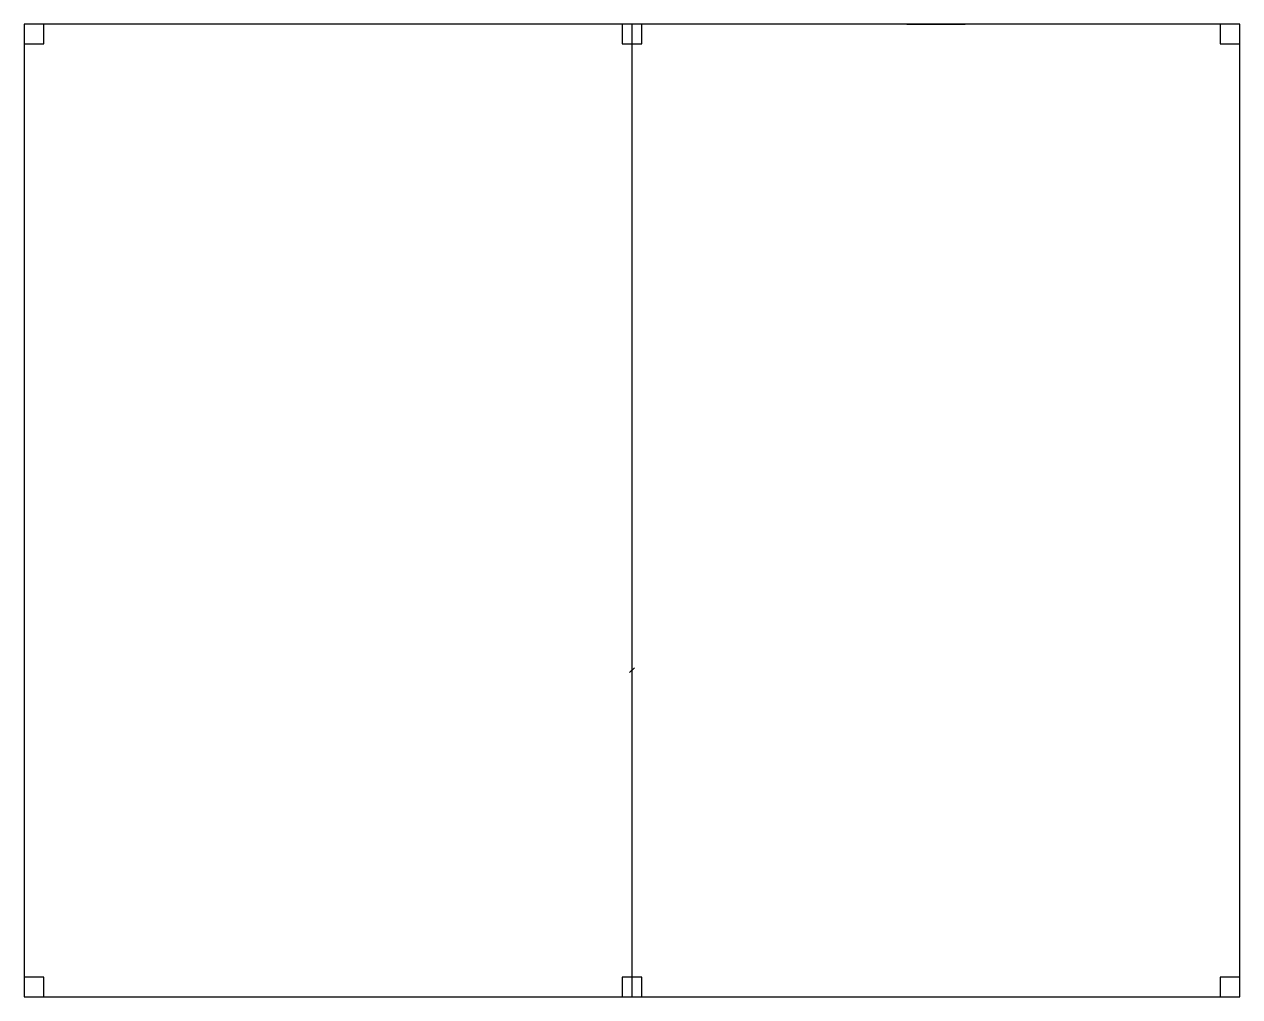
# Model space of a CAD drawing. Header units: metres. Extents: x 0 to 25000, y 0 to 20000.
import ezdxf

# ---------------------------------------------------------------- set-up
doc = ezdxf.new("R2010")
doc.units = ezdxf.units.M
for name, color, linetype in [('duvar', 1, 'Continuous'), ('k pencere', 4, 'Continuous'), ('kapı', 3, 'Continuous'), ('kolon', 2, 'Continuous')]:
    doc.layers.add(name, color=color, linetype=linetype)

msp = doc.modelspace()

# ---------------------------------------------------------------- linework, layer by layer
at = {"layer": 'duvar'}
for p, q in [((25000, 20000), (0, 20000)), ((0, 20000), (0, 0)), ((12500, 0), (12500, 20000)), ((25000, 0), (25000, 20000)), ((0, 0), (12498, 0)), ((12502, 0), (25000, 0))]:
    msp.add_line(p, q, dxfattribs=at)
at = {"layer": 'k pencere'}
for p, q in [((18150, 20000), (19350, 20000)), ((5650, 0), (6850, 0))]:
    msp.add_line(p, q, dxfattribs=at)
at = {"layer": 'kapı'}
msp.add_line((12450, 6666.667), (12550, 6766.667), dxfattribs=at)
at = {"layer": 'kolon'}
for points in [[(0, 19600), (400, 19600), (400, 20000), (0, 20000), (0, 19600)], [(12300, 19600), (12700, 19600), (12700, 20000), (12300, 20000), (12300, 19600)], [(24600, 19600), (25000, 19600), (25000, 20000), (24600, 20000), (24600, 19600)], [(0, 0), (400, 0), (400, 400), (0, 400), (0, 0)], [(12300, 0), (12700, 0), (12700, 400), (12300, 400), (12300, 0)], [(24600, 0), (25000, 0), (25000, 400), (24600, 400), (24600, 0)]]:
    msp.add_lwpolyline(points, close=True, dxfattribs=at)

doc.saveas('drawing.dxf')
